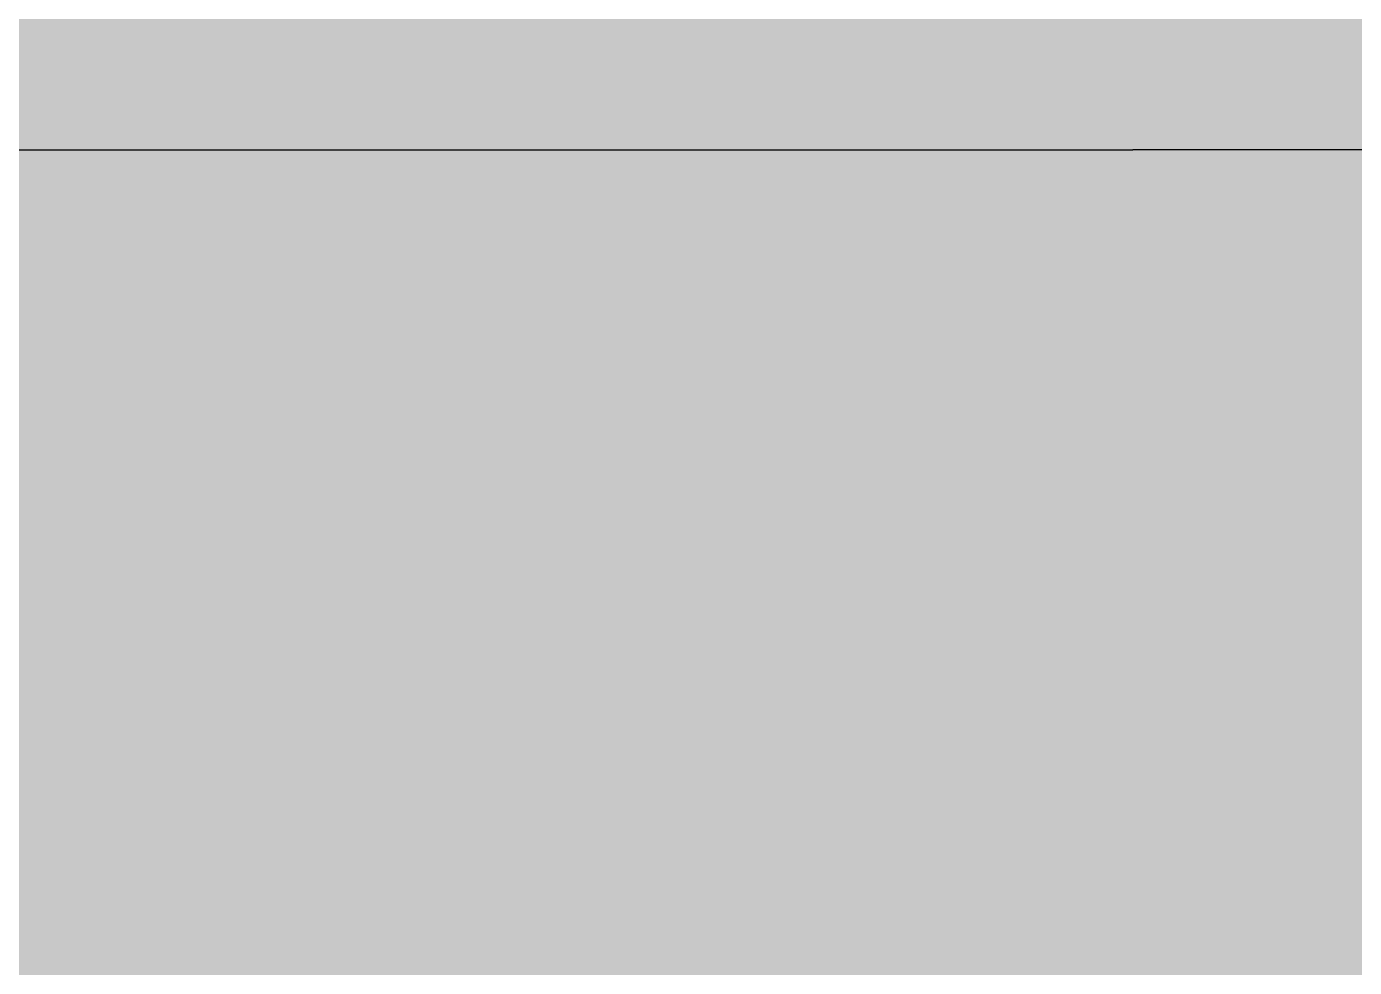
# Model space of a CAD drawing. Header units: millimetres. Extents: x -108948 to -85538, y -3239 to 59095.
# Drawn here: x -87060.1 to -87009.2, y 10312.1 to 10348.2 of the extents above; entities that cross this region are included whole.
import ezdxf
from ezdxf.enums import TextEntityAlignment as Align

# ---------------------------------------------------------------- set-up
doc = ezdxf.new("R2010")
doc.units = ezdxf.units.MM
doc.set_wipeout_variables(frame=1)
doc.layers.add('Техника. Кран Liebherr LTM 1500-8.1. Стрела 50 м', color=250, linetype='Continuous')
doc.layers.add('Техника. Кран Liebherr LTM 1500-8.1. Штрих', color=7, linetype='Continuous', lineweight=15, true_color=0xffdf7f)
doc.styles.add('arial', font='arial.ttf')

# ---------------------------------------------------------------- blocks, each defined once
blk = doc.blocks.new('Liebherr LTM 1500-8.1-20250215.094849')
at = {"color": 0, "linetype": 'ByBlock', "lineweight": -2, "transparency": 16777216}
blk.add_wipeout([(53.337, 542.151), (30.085, 562.619), (0, 570), (-30.085, 562.619), (-53.337, 542.151), (-53.337, 542.151), (-213.448, 331.965), (-218.054, 325.423), (-378.54, 53.644), (-378.54, 53.644), (-381.328, 48.11), (-383.356, 42.255), (-384.587, 36.182), (-385, 30), (-385, 30), (-385, -470), (-383.178, -487.83), (-262.599, -1005.869), (-262.599, -1005.869), (-253.573, -1027.433), (-237.949, -1044.822), (-217.471, -1056.097), (-194.422, -1060), (194.422, -1060), (194.422, -1060), (217.471, -1056.097), (237.949, -1044.822), (253.573, -1027.433), (262.599, -1005.869), (383.178, -487.83), (385, -470), (385, 30), (385, 30), (384.587, 36.182), (383.356, 42.255), (381.328, 48.11), (378.54, 53.644), (378.54, 53.644), (218.054, 325.423), (213.448, 331.965)], dxfattribs=at)
at = {"layer": 'Техника. Кран Liebherr LTM 1500-8.1. Штрих', "transparency": 16777216}
h = blk.add_hatch(color=256, dxfattribs=at)
h.dxf.hatch_style = 1
edge = h.paths.add_edge_path()
edge.add_arc((0, 505), 65, 34.85847, 145.14153)
edge.add_line((-53.337, 542.151), (-213.448, 331.965))
edge.add_line((-213.448, 331.965), (-218.054, 325.423))
edge.add_line((-218.054, 325.423), (-378.54, 53.644))
edge.add_arc((-338.5, 30), 46.5, 149.4381, 180)
edge.add_line((-385, 30), (-385, -470))
edge.add_line((-385, -470), (-383.178, -487.83))
edge.add_line((-383.178, -487.83), (-262.599, -1005.869))
edge.add_arc((-194.422, -990), 70, 193.1028, 270)
edge.add_line((-194.422, -1060), (194.422, -1060))
edge.add_arc((194.422, -990), 70, 270, 346.8972)
edge.add_line((262.599, -1005.869), (383.178, -487.83))
edge.add_line((383.178, -487.83), (385, -470))
edge.add_line((385, -470), (385, 30))
edge.add_arc((338.5, 30), 46.5, 360, 390.5619)
edge.add_line((378.54, 53.644), (218.054, 325.423))
edge.add_line((218.054, 325.423), (213.448, 331.965))
edge.add_line((213.448, 331.965), (53.337, 542.151))
edge = h.paths.add_edge_path(flags=16)
edge.add_arc((0, 505), 26.5, 0, 360)
at = {"color": 0, "linetype": 'ByBlock', "lineweight": -2, "transparency": 16777216}
for points in [[(0, -1050), (-194.422, -1050, -0.348712), (-252.86, -1003.602), (-373.438, -485.563), (-375, -471.961), (-375, -450, -0.414214), (-345, -420), (0, -420)], [(0, -1050), (194.422, -1050, 0.348712), (252.86, -1003.602), (373.438, -485.563), (375, -471.961), (375, -450, 0.414214), (345, -420), (0, -420)]]:
    blk.add_lwpolyline(points, format="xyb", dxfattribs=at)
blk = doc.blocks.new('Liebherr LTM 1500-8.1-13R-20250215.102836')
at = {"color": 0, "linetype": 'ByBlock', "lineweight": -2, "transparency": 16777216}
blk.add_blockref('Liebherr LTM 1500-8.1-20250215.094849', (0, 1630), dxfattribs=at)
blk = doc.blocks.new('*U122')
at = {"color": 0, "linetype": 'ByBlock', "lineweight": -2, "transparency": 16777216}
blk.add_blockref('Liebherr LTM 1500-8.1-13R-20250215.102836', (14900, -1616), dxfattribs=at)
at = {"layer": 'Defpoints', "color": 250, "linetype": 'ByBlock', "lineweight": -2, "transparency": 16777216, "style": 'arial', "width": 0.73}
for tag, p in [('МАРКА', (12178.248, 3115.667)), ('СТРЕЛА', (12178.248, 2537.216))]:
    blk.add_attdef(tag, text='', height=200, dxfattribs=at).set_placement(p, align=Align.MIDDLE_CENTER)

msp = doc.modelspace()

# ---------------------------------------------------------------- block references
at = {"layer": 'Техника. Кран Liebherr LTM 1500-8.1. Стрела 50 м', "transparency": 33554687}
msp.add_blockref('*U122', (-101917.703, 10749.443), dxfattribs=at)

doc.saveas('drawing.dxf')
